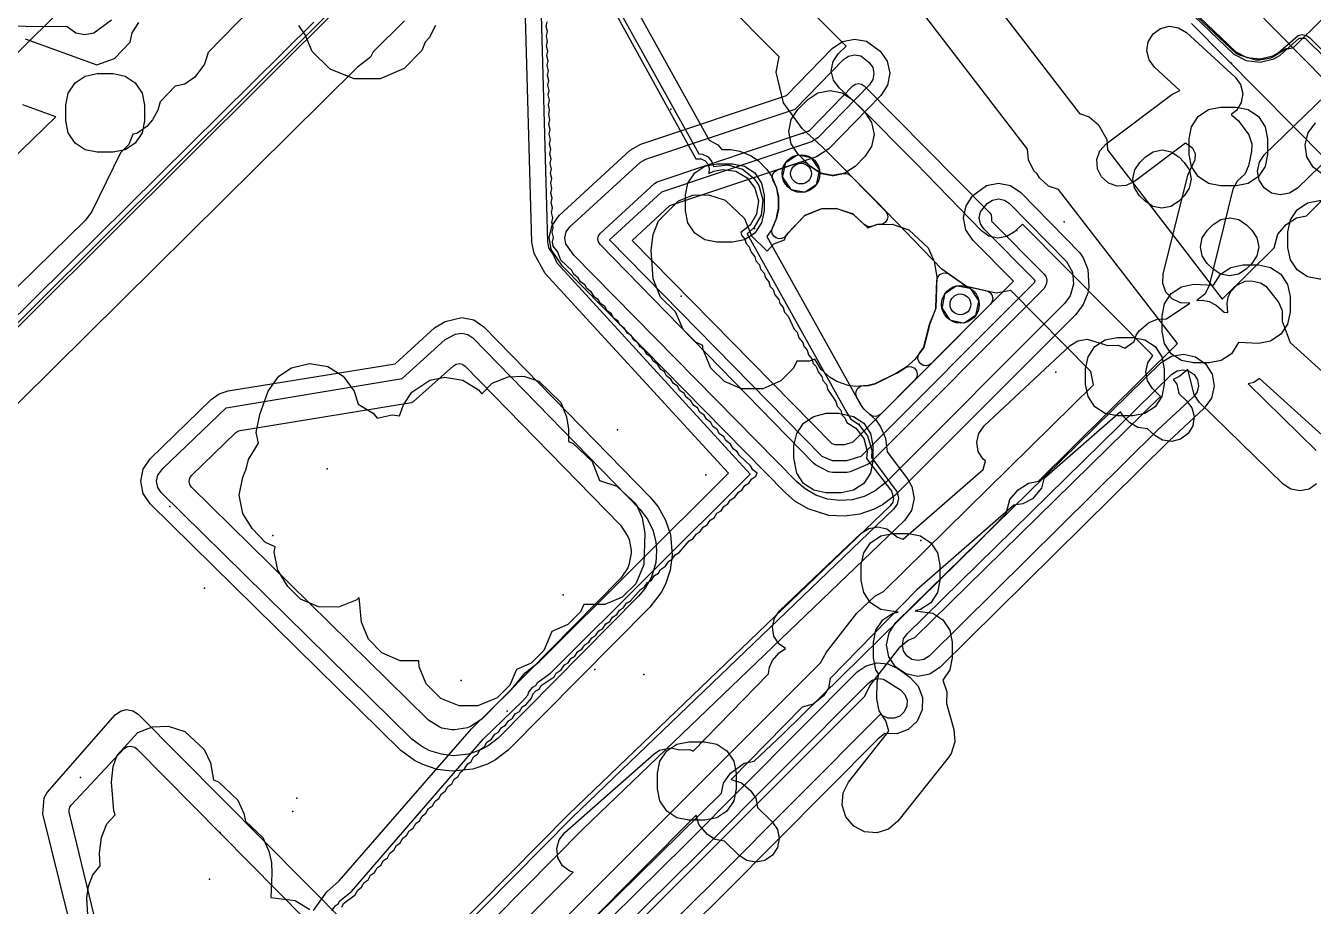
# Model space of a CAD drawing. Header units: metres. Extents: x -2677 to -840, y 169 to 1487.
# Drawn here: x -2006.4 to -1924.5, y 1042.6 to 1098.6 of the extents above; entities that cross this region are included whole.
import ezdxf

# ---------------------------------------------------------------- set-up
doc = ezdxf.new("R2010")
doc.units = ezdxf.units.M
for name, color, linetype in [('AI_GREENING_ALLOWED_ZONE', 4, 'Continuous'), ('AI_GREENING_EXCLUSIONS', 1, 'Continuous'), ('AI_GREENING_LAWN', 82, 'Continuous'), ('AI_GREENING_REJECTED', 6, 'Continuous'), ('AI_GREENING_SHRUBS', 92, 'Continuous')]:
    doc.layers.add(name, color=color, linetype=linetype)

# ---------------------------------------------------------------- blocks, each defined once
blk = doc.blocks.new('AI_SHRUB')
for radius in [1, 0.55]:
    blk.add_circle((0, 0), radius)

msp = doc.modelspace()

# ---------------------------------------------------------------- linework, layer by layer
at = {"layer": 'AI_GREENING_ALLOWED_ZONE'}
for points in [[(-1958.032, 1085.278), (-1958.16, 1085.146), (-1958.327, 1085.069), (-1958.51, 1085.058), (-1958.685, 1085.113), (-1958.828, 1085.227), (-1958.92, 1085.386), (-1958.949, 1085.567), (-1958.911, 1085.747), (-1958.658, 1086.351), (-1958.643, 1086.398), (-1958.539, 1086.914), (-1958.534, 1086.964), (-1958.534, 1087.705), (-1958.539, 1087.755), (-1958.642, 1088.264), (-1958.662, 1088.323), (-1958.873, 1088.758), (-1958.923, 1088.963), (-1958.884, 1089.17), (-1958.763, 1089.342), (-1958.581, 1089.45), (-1957.143, 1089.93), (-1956.961, 1089.955), (-1956.783, 1089.913), (-1956.631, 1089.809), (-1956.503, 1089.681), (-1956.465, 1089.65), (-1955.878, 1089.257), (-1955.789, 1089.22), (-1955.12, 1089.087), (-1955.023, 1089.087), (-1954.382, 1089.215), (-1954.218, 1089.22), (-1954.061, 1089.171), (-1953.928, 1089.074), (-1951.71, 1086.814), (-1951.604, 1086.654), (-1951.567, 1086.465), (-1951.603, 1086.277), (-1951.708, 1086.116), (-1951.866, 1086.006), (-1952.053, 1085.964), (-1952.236, 1085.959), (-1952.317, 1085.944), (-1952.548, 1085.857), (-1952.73, 1085.825), (-1952.912, 1085.861), (-1953.068, 1085.961), (-1953.735, 1086.593), (-1953.826, 1086.648), (-1954.783, 1086.969), (-1954.868, 1086.982), (-1955.775, 1086.957), (-1955.86, 1086.94), (-1956.798, 1086.569), (-1956.886, 1086.509), (-1957.979, 1085.359), (-1958.032, 1085.278)], [(-1948.8, 1077.123), (-1948.954, 1077.018), (-1949.135, 1076.977), (-1949.319, 1077.005), (-1949.48, 1077.098), (-1949.596, 1077.244), (-1949.651, 1077.422), (-1949.637, 1077.607), (-1949.555, 1077.775), (-1949.318, 1078.094), (-1949.277, 1078.18), (-1948.914, 1079.61), (-1948.893, 1079.673), (-1948.524, 1080.597), (-1948.506, 1080.681), (-1948.449, 1082.407), (-1948.397, 1082.614), (-1948.263, 1082.78), (-1948.072, 1082.875), (-1947.859, 1082.882), (-1947.663, 1082.8), (-1946.599, 1082.055), (-1946.512, 1082.016), (-1945.28, 1081.737), (-1945.088, 1081.648), (-1944.95, 1081.487), (-1944.891, 1081.284), (-1944.922, 1081.075), (-1945.036, 1080.897), (-1948.8, 1077.123)], [(-1953.546, 1074.965), (-1953.61, 1075.163), (-1953.588, 1075.37), (-1953.484, 1075.549), (-1953.315, 1075.671), (-1953.112, 1075.715), (-1952.85, 1075.714), (-1952.787, 1075.722), (-1952.42, 1075.818), (-1952.372, 1075.836), (-1951.02, 1076.504), (-1950.997, 1076.517), (-1950.463, 1076.854), (-1950.269, 1076.926), (-1950.063, 1076.913), (-1949.879, 1076.818), (-1949.75, 1076.657), (-1949.697, 1076.457), (-1949.73, 1076.252), (-1949.842, 1076.079), (-1952.021, 1073.895), (-1952.176, 1073.789), (-1952.36, 1073.748), (-1952.546, 1073.778), (-1952.708, 1073.875), (-1953.081, 1074.208), (-1953.182, 1074.332), (-1953.546, 1074.965)]]:
    msp.add_lwpolyline(points, close=True, dxfattribs=at)
at = {"layer": 'AI_GREENING_EXCLUSIONS'}
for points in [[(-2025.828, 1078.151), (-2004.002, 1099.828), (-2003.677, 1100.044), (-2002.942, 1100.126), (-2002.559, 1100.049), (-2002.043, 1099.639), (-2001.354, 1100.25), (-1924.54, 1176.48)], [(-2050.657, 1036.191), (-1956.708, 1129.745)], [(-2050.538, 1036.028), (-1956.571, 1129.599)], [(-1971.762, 1120.539), (-1994.823, 1096.91), (-1995.041, 1096.167), (-1995.657, 1095.339), (-1996.301, 1094.898), (-1996.913, 1094.768), (-1997.875, 1093.782), (-1998.008, 1093.236), (-1998.354, 1092.635), (-1998.709, 1092.211), (-1999.353, 1091.77), (-1999.599, 1091.718), (-1999.865, 1091.057), (-2000.391, 1090.52), (-2002.224, 1086.792), (-2002.618, 1086.247), (-2007.963, 1081.001)], [(-1923.004, 1103.987), (-1940.65, 1107.866), (-1935.101, 1102.127), (-1929.55, 1096.81), (-1928.769, 1096.406), (-1927.876, 1096.302), (-1927.002, 1096.513), (-1926.629, 1096.718), (-1925.394, 1097.821), (-1925.014, 1097.821), (-1919.718, 1092.612)], [(-1923.047, 1103.791), (-1940.045, 1107.528), (-1934.96, 1102.269), (-1929.426, 1096.968), (-1928.719, 1096.601), (-1927.888, 1096.504), (-1927.075, 1096.701), (-1926.742, 1096.885), (-1925.47, 1098.006), (-1925.204, 1098.059), (-1924.938, 1098.006), (-1924.712, 1097.855), (-1919.719, 1092.894)], [(-1978.328, 1030.642), (-1953.029, 1055.955), (-1952.717, 1056.602), (-1950.789, 1059.081), (-1950.283, 1059.512), (-1949.845, 1059.678), (-1934.23, 1075.03), (-1934.721, 1075.53), (-1935.042, 1076.019), (-1935.151, 1076.594), (-1935.032, 1077.167), (-1934.719, 1077.627), (-1942.995, 1085.982), (-1943.514, 1085.5), (-1944.007, 1085.195), (-1944.578, 1085.1), (-1945.142, 1085.227), (-1945.617, 1085.56), (-1949.81, 1089.903), (-1953.355, 1093.464), (-1954.675, 1094.664), (-1955.031, 1095.153), (-1955.166, 1095.743), (-1955.056, 1096.339), (-1954.719, 1096.842), (-1954.23, 1097.324), (-1963.394, 1106.576)], [(-1988.115, 1042.316), (-1987.269, 1043.494), (-1986.477, 1044.199), (-1978.067, 1053.874), (-1975.523, 1056.376), (-1974.642, 1057.442), (-1973.753, 1058.136), (-1961.711, 1070.136), (-1973.366, 1082.848), (-1974.07, 1084.119), (-1974.21, 1084.853), (-1974.782, 1104.451)], [(-1986.954, 1042.287), (-1986.725, 1042.603), (-1986.533, 1042.722), (-1986.444, 1042.928), (-1985.703, 1043.526), (-1977.315, 1053.215), (-1974.8, 1055.65), (-1974.478, 1056.017), (-1974.415, 1056.216), (-1974.164, 1056.515), (-1973.964, 1056.619), (-1973.86, 1056.818), (-1973.03, 1057.41), (-1960.335, 1070.087), (-1972.609, 1083.503), (-1972.855, 1084.081), (-1973.139, 1084.484), (-1973.21, 1084.855), (-1973.745, 1104.643)], [(-1980.803, 1033.116), (-1955.854, 1058.08), (-1955.481, 1058.749), (-1953.552, 1061.228), (-1952.396, 1062.311), (-1951.854, 1062.611), (-1938.486, 1075.754), (-1938.651, 1076.622), (-1943.738, 1081.758), (-1944.677, 1081.601), (-1946.559, 1082.027), (-1948.14, 1083.134), (-1952.295, 1087.437), (-1955.778, 1090.937), (-1957.029, 1092.074), (-1958.218, 1093.705), (-1958.665, 1095.672), (-1958.485, 1096.646), (-1965.881, 1104.113)], [(-1975.399, 1036.738), (-1962.153, 1049.772), (-1962.019, 1050.412), (-1961.578, 1051.056), (-1960.714, 1051.69), (-1960.068, 1051.812), (-1958.247, 1053.525), (-1945.847, 1065.729), (-1944.047, 1067.583), (-1943.8, 1068.458), (-1943.268, 1069.08), (-1942.619, 1069.51), (-1941.975, 1069.636), (-1933.145, 1078.385), (-1940.714, 1088.206), (-1941.338, 1088.416), (-1941.927, 1088.929), (-1942.063, 1089.203), (-1942.279, 1089.391), (-1942.628, 1090.089), (-1942.675, 1090.758), (-1950.22, 1100.576)], [(-1969.098, 1099.762), (-1963.778, 1090.157), (-1963.439, 1090.155), (-1963.197, 1090.03), (-1963.02, 1089.821), (-1962.937, 1089.561), (-1962.96, 1089.211), (-1962.648, 1089.357), (-1962.083, 1089.471), (-1961.242, 1089.357), (-1960.528, 1088.94), (-1960.028, 1088.29), (-1959.809, 1087.473), (-1959.923, 1086.631), (-1960.339, 1085.918), (-1960.915, 1085.468), (-1960.883, 1085.298), (-1960.66, 1085.044), (-1960.579, 1084.754), (-1960.389, 1084.557), (-1960.274, 1084.209), (-1960.029, 1083.911), (-1959.97, 1083.665), (-1959.745, 1083.408), (-1959.665, 1083.12), (-1959.44, 1082.863), (-1959.36, 1082.575), (-1959.137, 1082.321), (-1959.056, 1082.031), (-1958.866, 1081.834), (-1958.751, 1081.486), (-1958.506, 1081.187), (-1958.446, 1080.942), (-1958.222, 1080.685), (-1958.142, 1080.397), (-1957.918, 1080.143), (-1957.533, 1079.308), (-1957.343, 1079.111), (-1957.228, 1078.763), (-1956.983, 1078.465), (-1956.923, 1078.219), (-1956.699, 1077.962), (-1956.619, 1077.674), (-1956.395, 1077.419), (-1956.314, 1077.129), (-1956.124, 1076.933), (-1956.009, 1076.585), (-1955.765, 1076.287), (-1955.705, 1076.04), (-1955.481, 1075.786), (-1955.4, 1075.496), (-1954.871, 1074.694), (-1954.791, 1074.407), (-1954.567, 1074.152), (-1954.486, 1073.862), (-1954.297, 1073.665), (-1954.187, 1073.368), (-1953.603, 1073.006), (-1953.104, 1072.356), (-1952.884, 1071.539), (-1952.922, 1071.071), (-1951.343, 1068.994), (-1951.2, 1068.556), (-1951.259, 1068.289), (-1951.415, 1068.065), (-1971.859, 1048.441), (-1996.315, 1023.695)], [(-1968.746, 1099.745), (-1963.605, 1090.464), (-1963.357, 1090.443), (-1963.01, 1090.265), (-1962.758, 1089.967), (-1962.66, 1089.66), (-1961.747, 1089.765), (-1960.821, 1089.5), (-1960.09, 1088.919), (-1959.78, 1088.458), (-1959.515, 1087.532), (-1959.629, 1086.572), (-1960.09, 1085.75), (-1960.523, 1085.371), (-1954.205, 1074.019), (-1953.928, 1073.578), (-1953.436, 1073.254), (-1952.855, 1072.523), (-1952.59, 1071.598), (-1952.601, 1071.144), (-1950.968, 1068.934), (-1950.9, 1068.55), (-1950.984, 1068.168), (-1951.208, 1067.849), (-1971.648, 1048.228), (-1996.098, 1023.488)], [(-1967.658, 1099.844), (-1962.944, 1091.334), (-1962.387, 1091.047), (-1962.131, 1090.745), (-1961.549, 1090.745), (-1960.985, 1090.631), (-1960.262, 1090.329), (-1959.801, 1090.018), (-1959.261, 1089.478), (-1958.95, 1089.017), (-1958.648, 1088.295), (-1958.534, 1087.73), (-1958.534, 1086.939), (-1958.648, 1086.374), (-1958.95, 1085.652), (-1959.258, 1085.195), (-1953.311, 1074.52), (-1953.141, 1074.262), (-1952.336, 1073.543), (-1952.026, 1073.082), (-1951.724, 1072.36), (-1951.61, 1071.492), (-1950.308, 1069.781), (-1950.037, 1069.297), (-1949.9, 1068.529), (-1950.068, 1067.767), (-1950.515, 1067.127), (-1970.946, 1047.515), (-1995.377, 1022.795)], [(-1944.349, 1099.5), (-1939.373, 1093.026), (-1938.753, 1092.816), (-1938.166, 1092.302), (-1937.64, 1091.368), (-1937.596, 1090.713), (-1930.293, 1081.211), (-1926.999, 1084.475), (-1926.752, 1085.351), (-1926.22, 1085.973), (-1925.571, 1086.403), (-1924.929, 1086.528), (-1918.872, 1092.612)], [(-1928.366, 1099.816), (-1923.652, 1095.057)], [(-2000.97, 1098.967), (-2002.096, 1098.149), (-2002.67, 1098.035), (-2003.244, 1098.149), (-2003.781, 1098.549), (-2017.109, 1098.649)], [(-2011.768, 1075.448), (-1988.091, 1098.849)], [(-2011.768, 1075.448), (-1988.091, 1098.849)], [(-1982.328, 1098.925), (-1984.314, 1096.95), (-1984.477, 1096.625), (-1985.306, 1095.978), (-2008.947, 1072.611)], [(-1982.328, 1098.925), (-1984.314, 1096.95), (-1984.477, 1096.625), (-1985.306, 1095.978), (-2008.947, 1072.611)], [(-2006.467, 1097.781), (-2001.899, 1096.127), (-2000.776, 1096.537), (-1999.773, 1097.565), (-1999.659, 1098.176), (-1999.234, 1098.83)], [(-1980.356, 1098.642), (-1980.749, 1097.852), (-1981.001, 1097.582), (-1981.228, 1097.038), (-1982.351, 1095.894), (-1983.86, 1095.247), (-1985.521, 1095.231), (-1987.043, 1095.851), (-1988.187, 1096.974), (-1988.649, 1098.04), (-1989.052, 1098.642)], [(-1986.3, 1042.52), (-1986.197, 1042.758), (-1985.461, 1043.315), (-1985.297, 1043.612), (-1985.051, 1043.786), (-1984.887, 1044.082), (-1984.641, 1044.256), (-1984.477, 1044.553), (-1984.232, 1044.727), (-1984.068, 1045.024), (-1983.822, 1045.198), (-1983.658, 1045.495), (-1983.412, 1045.668), (-1983.248, 1045.965), (-1983.003, 1046.139), (-1982.839, 1046.436), (-1982.593, 1046.61), (-1982.429, 1046.906), (-1982.184, 1047.081), (-1982.019, 1047.377), (-1981.774, 1047.551), (-1981.61, 1047.848), (-1981.364, 1048.022), (-1981.2, 1048.319), (-1980.955, 1048.493), (-1980.791, 1048.789), (-1980.545, 1048.963), (-1980.381, 1049.26), (-1980.135, 1049.434), (-1979.971, 1049.731), (-1979.726, 1049.905), (-1979.561, 1050.202), (-1979.316, 1050.375), (-1979.152, 1050.672), (-1978.906, 1050.846), (-1978.785, 1051.091), (-1978.497, 1051.317), (-1978.299, 1051.648), (-1978.087, 1051.788), (-1977.922, 1052.086), (-1977.677, 1052.258), (-1977.512, 1052.557), (-1977.24, 1052.74), (-1977.089, 1053.017), (-1976.785, 1053.221), (-1976.564, 1053.538), (-1976.343, 1053.661), (-1976.156, 1053.947), (-1975.9, 1054.101), (-1975.714, 1054.387), (-1975.458, 1054.541), (-1975.273, 1054.825), (-1975.015, 1054.981), (-1974.83, 1055.265), (-1974.573, 1055.421), (-1974.233, 1055.816), (-1974.152, 1056.071), (-1973.976, 1056.281), (-1973.745, 1056.401), (-1973.626, 1056.631), (-1972.803, 1057.181), (-1972.665, 1057.417), (-1972.361, 1057.621), (-1972.14, 1057.937), (-1971.918, 1058.062), (-1971.732, 1058.347), (-1971.476, 1058.502), (-1971.291, 1058.785), (-1971.033, 1058.942), (-1970.848, 1059.225), (-1970.591, 1059.382), (-1970.406, 1059.665), (-1970.148, 1059.822), (-1969.963, 1060.106), (-1969.706, 1060.262), (-1969.521, 1060.546), (-1969.263, 1060.702), (-1969.078, 1060.986), (-1968.821, 1061.142), (-1968.636, 1061.426), (-1968.378, 1061.582), (-1968.193, 1061.866), (-1967.936, 1062.022), (-1967.309, 1062.746), (-1967.051, 1062.902), (-1966.866, 1063.186), (-1966.609, 1063.342), (-1966.423, 1063.626), (-1966.166, 1063.782), (-1966.028, 1064.017), (-1965.724, 1064.222), (-1965.502, 1064.538), (-1965.281, 1064.662), (-1965.095, 1064.947), (-1964.839, 1065.102), (-1964.211, 1065.826), (-1963.954, 1065.982), (-1963.769, 1066.266), (-1963.512, 1066.422), (-1963.326, 1066.706), (-1963.069, 1066.862), (-1962.884, 1067.146), (-1962.627, 1067.302), (-1962.441, 1067.586), (-1962.184, 1067.742), (-1961.999, 1068.026), (-1961.742, 1068.182), (-1961.603, 1068.417), (-1961.299, 1068.622), (-1961.078, 1068.938), (-1960.857, 1069.062), (-1960.67, 1069.347), (-1960.414, 1069.502), (-1960.229, 1069.786), (-1959.972, 1069.942), (-1959.892, 1070.149), (-1960.168, 1070.346), (-1960.313, 1070.61), (-1961.012, 1071.269), (-1961.156, 1071.531), (-1961.385, 1071.679), (-1961.577, 1071.991), (-1961.883, 1072.225), (-1961.998, 1072.452), (-1962.276, 1072.65), (-1962.419, 1072.912), (-1962.697, 1073.11), (-1962.841, 1073.372), (-1963.117, 1073.569), (-1963.262, 1073.833), (-1963.538, 1074.03), (-1963.683, 1074.293), (-1963.912, 1074.441), (-1964.104, 1074.754), (-1964.411, 1074.988), (-1964.525, 1075.214), (-1964.802, 1075.412), (-1964.946, 1075.675), (-1965.222, 1075.871), (-1965.368, 1076.135), (-1965.643, 1076.332), (-1965.789, 1076.595), (-1966.019, 1076.744), (-1966.21, 1077.056), (-1966.516, 1077.29), (-1966.631, 1077.516), (-1966.908, 1077.714), (-1967.052, 1077.977), (-1967.328, 1078.173), (-1967.473, 1078.437), (-1967.749, 1078.634), (-1967.895, 1078.898), (-1968.124, 1079.046), (-1968.316, 1079.358), (-1968.623, 1079.593), (-1968.737, 1079.818), (-1969.014, 1080.016), (-1969.158, 1080.279), (-1969.434, 1080.475), (-1969.579, 1080.739), (-1969.855, 1080.936), (-1970, 1081.2), (-1970.23, 1081.347), (-1970.422, 1081.66), (-1970.729, 1081.895), (-1970.843, 1082.121), (-1971.12, 1082.319), (-1971.264, 1082.581), (-1971.54, 1082.778), (-1971.685, 1083.041), (-1972.383, 1083.699), (-1972.583, 1084.248), (-1972.86, 1084.594), (-1972.91, 1084.857), (-1972.848, 1085.149), (-1972.928, 1085.479), (-1972.866, 1085.773), (-1972.947, 1086.102), (-1972.884, 1086.397), (-1972.965, 1086.726), (-1972.903, 1087.021), (-1972.983, 1087.35), (-1972.921, 1087.644), (-1973.002, 1087.973), (-1972.94, 1088.268), (-1973.02, 1088.597), (-1972.958, 1088.892), (-1973.039, 1089.221), (-1972.976, 1089.515), (-1973.057, 1089.845), (-1972.995, 1090.139), (-1973.075, 1090.469), (-1973.013, 1090.763), (-1973.094, 1091.092), (-1973.032, 1091.387), (-1973.112, 1091.716), (-1973.05, 1092.01), (-1973.131, 1092.34), (-1973.068, 1092.634), (-1973.149, 1092.963), (-1973.087, 1093.258), (-1973.167, 1093.587), (-1973.105, 1093.882), (-1973.186, 1094.211), (-1973.124, 1094.505), (-1973.204, 1094.834), (-1973.142, 1095.129), (-1973.223, 1095.459), (-1973.16, 1095.753), (-1973.241, 1096.082), (-1973.179, 1096.376), (-1973.259, 1096.706), (-1973.197, 1097), (-1973.278, 1097.329), (-1973.216, 1097.624), (-1973.296, 1097.953), (-1973.234, 1098.248), (-1973.315, 1098.577), (-1973.252, 1098.871)], [(-1979.815, 1036.485), (-1971.6, 1044.749), (-1971.799, 1044.802), (-1972.264, 1045.158), (-1972.557, 1045.664), (-1972.635, 1046.244), (-1972.485, 1046.81), (-1972.129, 1047.275), (-1966.444, 1052.282), (-1966.101, 1052.509), (-1965.357, 1052.653), (-1964.83, 1052.527), (-1964.166, 1052.547), (-1963.955, 1052.454), (-1959.154, 1057.363), (-1959.099, 1057.796), (-1958.903, 1058.221), (-1958.475, 1058.717), (-1958.086, 1058.983), (-1958.5, 1059.275), (-1958.813, 1059.77), (-1958.912, 1060.347), (-1958.784, 1060.918), (-1958.446, 1061.396), (-1953.274, 1066.314), (-1952.779, 1066.626), (-1952.203, 1066.726), (-1951.632, 1066.597), (-1950.947, 1066.064), (-1950.599, 1065.934), (-1945.514, 1070.38), (-1945.359, 1070.927), (-1945.503, 1071.03), (-1945.812, 1071.527), (-1945.907, 1072.105), (-1945.774, 1072.675), (-1945.433, 1073.15), (-1939.97, 1078.265), (-1939.473, 1078.574), (-1938.896, 1078.67), (-1937.576, 1078.271), (-1936.911, 1078.285), (-1936.497, 1078.1), (-1935.898, 1078.516), (-1935.763, 1078.931), (-1935.582, 1079.206), (-1934.977, 1079.718), (-1934.44, 1079.952), (-1933.831, 1079.954), (-1932.358, 1080.965), (-1932.948, 1080.99), (-1933.478, 1081.239), (-1933.873, 1081.671), (-1934.071, 1082.222), (-1934.044, 1082.806), (-1932.482, 1089.118), (-1932.019, 1090.105), (-1931.993, 1090.475), (-1932.171, 1090.8), (-1932.623, 1091.154), (-1935.875, 1088.699), (-1936.402, 1088.444), (-1936.986, 1088.41), (-1937.539, 1088.602), (-1937.976, 1088.992), (-1938.231, 1089.518), (-1938.264, 1090.103), (-1938.072, 1090.655), (-1937.683, 1091.093), (-1933.51, 1094.244), (-1932.987, 1094.497), (-1934.602, 1095.977), (-1934.947, 1096.45), (-1935.086, 1097.018), (-1934.997, 1097.597), (-1934.693, 1098.097), (-1934.221, 1098.443), (-1933.653, 1098.582), (-1933.074, 1098.492), (-1932.574, 1098.188), (-1929.476, 1095.347), (-1929.13, 1094.875), (-1928.991, 1094.307), (-1929.08, 1093.728), (-1929.384, 1093.228), (-1929.723, 1092.98), (-1929.252, 1092.572), (-1928.598, 1091.667), (-1928.416, 1091.11), (-1928.437, 1090.624), (-1928.627, 1089.709), (-1928.856, 1089.171), (-1929.353, 1088.729), (-1929.613, 1088.227), (-1931.132, 1082.086), (-1931.381, 1081.556), (-1931.909, 1081.127), (-1931.562, 1081.16), (-1931.129, 1081.077), (-1930.683, 1080.829), (-1930.178, 1080.381), (-1929.941, 1080.374), (-1929.979, 1080.949), (-1929.91, 1081.348), (-1929.758, 1081.679), (-1929.36, 1082.108), (-1928.829, 1082.353), (-1928.425, 1082.393), (-1927.856, 1082.258), (-1927.514, 1082.041), (-1926.717, 1081.018), (-1926.473, 1080.486), (-1926.48, 1079.821), (-1925.971, 1078.453), (-1917.475, 1070.756)], [(-1932.242, 1098.755), (-1923.655, 1090.087)], [(-1920.387, 1093.235), (-1925.511, 1088.271), (-1926.003, 1087.954), (-1926.579, 1087.849), (-1927.151, 1087.972), (-1927.632, 1088.305), (-1927.95, 1088.797), (-1928.055, 1089.372), (-1927.932, 1089.945), (-1927.599, 1090.426), (-1922.432, 1095.431)], [(-2019.184, 1078.594), (-2004.502, 1092.815), (-2006.616, 1093.58)], [(-1923.885, 1089.141), (-1924.511, 1089.607), (-1924.91, 1090.278), (-1925.023, 1091.05), (-1924.832, 1091.806), (-1924.366, 1092.432)], [(-1924.287, 1069.459), (-1924.77, 1069.128), (-1925.343, 1069.008), (-1925.918, 1069.116), (-1926.409, 1069.436), (-1931.758, 1074.669), (-1932.088, 1075.153), (-1932.484, 1076.75), (-1932.984, 1076.318), (-1933.425, 1076.111), (-1933.192, 1075.797), (-1933.052, 1075.203), (-1932.578, 1074.775), (-1932.229, 1074.305), (-1932.086, 1073.738), (-1932.171, 1073.159), (-1932.471, 1072.656), (-1932.941, 1072.307), (-1933.508, 1072.164), (-1934.087, 1072.249), (-1934.59, 1072.549), (-1935.057, 1072.972), (-1935.67, 1073.048), (-1936.172, 1073.348), (-1936.556, 1073.718), (-1936.767, 1074.042), (-1941.637, 1069.784), (-1941.785, 1069.185), (-1942.375, 1068.518), (-1942.975, 1068.181), (-1943.557, 1068.106), (-1949.727, 1062.712), (-1955.242, 1057.073), (-1955.343, 1056.464), (-1955.662, 1055.973), (-1956.315, 1055.434), (-1957.025, 1055.249), (-1961.538, 1050.635), (-1960.886, 1050.424), (-1960.307, 1049.947), (-1959.977, 1049.463), (-1959.862, 1048.865), (-1958.929, 1047.951), (-1958.599, 1047.468), (-1958.479, 1046.895), (-1958.587, 1046.32), (-1958.907, 1045.83), (-1959.39, 1045.5), (-1959.963, 1045.38), (-1960.538, 1045.488), (-1961.028, 1045.808), (-1961.954, 1046.715), (-1962.563, 1046.817), (-1963.053, 1047.137), (-1963.592, 1047.789), (-1963.774, 1048.367), (-1977.681, 1034.376)], [(-1919.489, 1068.532), (-1927.927, 1076.177), (-1928.284, 1075.909), (-1928.641, 1075.817), (-1924.311, 1071.58)], [(-1980.204, 1030.948), (-1964.439, 1046.514), (-1953.515, 1057.489), (-1952.942, 1057.889), (-1952.942, 1057.889), (-1952.267, 1058.067), (-1951.571, 1058.002), (-1950.941, 1057.703), (-1950.175, 1057.156), (-1949.64, 1056.588), (-1949.363, 1055.859), (-1949.387, 1055.079), (-1949.707, 1054.367), (-1950.275, 1053.832), (-1951.005, 1053.555), (-1951.771, 1053.579), (-1952.211, 1053.209), (-1961.885, 1043.482), (-1975.983, 1029.501)], [(-1979.5, 1030.238), (-1963.732, 1045.807), (-1952.808, 1056.782), (-1952.522, 1056.981), (-1952.184, 1057.071), (-1952.184, 1057.071), (-1951.836, 1057.038), (-1950.755, 1056.342), (-1950.488, 1056.058), (-1950.349, 1055.693), (-1950.361, 1055.303), (-1950.521, 1054.947), (-1950.805, 1054.68), (-1951.17, 1054.542), (-1951.56, 1054.553), (-1952.056, 1054.777), (-1962.594, 1044.188), (-1977.078, 1029.893)], [(-2003.164, 1039.716), (-2005.324, 1048.467), (-2005.249, 1049.472), (-2005.054, 1049.81), (-2005.054, 1049.81), (-2000.727, 1054.753), (-2000.402, 1054.998), (-2000.006, 1055.094), (-1999.605, 1055.023), (-1999.265, 1054.798), (-1985.929, 1041.353)], [(-2002.404, 1040.949), (-2002.536, 1043.12), (-2002.419, 1043.847), (-2002.158, 1044.571), (-2002.158, 1044.571), (-2001.676, 1045.147), (-2001.731, 1045.947), (-2001.601, 1046.945), (-2001.262, 1047.82), (-2000.724, 1048.386), (-2000.82, 1048.65), (-2000.971, 1050.466), (-2000.853, 1051.466), (-2000.6, 1052.193), (-1999.28, 1053.639), (-1998.354, 1054), (-1997.36, 1054.039), (-1996.306, 1053.699), (-1995.068, 1052.556), (-1994.672, 1051.705), (-1994.474, 1050.617), (-1994.152, 1050.496), (-1992.928, 1049.337), (-1992.542, 1048.481), (-1992.429, 1047.983), (-1991.335, 1046.947), (-1990.949, 1046.091), (-1990.794, 1045.372), (-1990.755, 1044.655), (-1990.832, 1043.136), (-1989.278, 1042.951), (-1988.336, 1042.369)]]:
    msp.add_lwpolyline(points, dxfattribs=at)
for points in [[(-1952.928, 1097.633), (-1952.057, 1097), (-1951.614, 1096.357), (-1951.451, 1095.594), (-1951.592, 1094.827), (-1952.016, 1094.172), (-1955.313, 1090.777), (-1956.114, 1090.273), (-1965.455, 1087.155), (-1967.847, 1084.957), (-1955.139, 1072.023), (-1954.951, 1071.965), (-1954.315, 1071.964), (-1953.781, 1072.13), (-1943.572, 1082.365), (-1946.167, 1084.979), (-1946.598, 1085.629), (-1946.748, 1086.395), (-1946.593, 1087.16), (-1946.157, 1087.807), (-1945.294, 1088.45), (-1944.528, 1088.599), (-1943.763, 1088.444), (-1943.116, 1088.008), (-1939.359, 1084.168), (-1939.141, 1083.838), (-1938.847, 1083.115), (-1938.775, 1081.978), (-1938.848, 1081.603), (-1939.145, 1080.881), (-1939.614, 1080.244), (-1951.121, 1068.722), (-1951.909, 1068.125), (-1952.429, 1067.848), (-1953.355, 1067.528), (-1954.335, 1067.395), (-1955.322, 1067.458), (-1956.633, 1067.864), (-1957.478, 1068.367), (-1958.08, 1068.882), (-1972.264, 1083.317), (-1972.996, 1084.386), (-1973.117, 1085.157), (-1972.933, 1085.915), (-1972.473, 1086.546), (-1967.961, 1090.692), (-1967.283, 1091.079), (-1958.007, 1094.175), (-1955.101, 1097.167), (-1954.458, 1097.61), (-1953.695, 1097.774), (-1952.928, 1097.633)], [(-1953.297, 1096.704), (-1952.754, 1096.282), (-1952.532, 1095.961), (-1952.451, 1095.58), (-1952.521, 1095.196), (-1952.733, 1094.868), (-1956.03, 1091.474), (-1956.431, 1091.222), (-1965.975, 1088.036), (-1969.285, 1084.993), (-1955.761, 1071.23), (-1955.106, 1070.952), (-1954.172, 1070.95), (-1953.275, 1071.221), (-1942.22, 1082.304), (-1942.194, 1082.396), (-1945.458, 1085.683), (-1945.673, 1086.008), (-1945.748, 1086.391), (-1945.67, 1086.774), (-1945.24, 1087.309), (-1944.914, 1087.524), (-1944.531, 1087.599), (-1944.149, 1087.522), (-1943.825, 1087.304), (-1940.194, 1083.618), (-1939.829, 1082.926), (-1939.757, 1082.17), (-1939.978, 1081.433), (-1940.322, 1080.95), (-1951.682, 1069.561), (-1952.379, 1069.008), (-1953.08, 1068.656), (-1953.838, 1068.447), (-1954.628, 1068.392), (-1955.413, 1068.492), (-1956.156, 1068.743), (-1956.837, 1069.135), (-1957.367, 1069.583), (-1971.551, 1084.018), (-1972.057, 1084.73), (-1972.118, 1085.115), (-1972.026, 1085.495), (-1971.795, 1085.81), (-1967.305, 1089.937), (-1966.967, 1090.13), (-1957.459, 1093.303), (-1954.383, 1096.471), (-1954.062, 1096.692), (-1953.681, 1096.774), (-1953.297, 1096.704)], [(-2000.101, 1090.721), (-2000.866, 1090.569), (-2001.866, 1090.569), (-2002.631, 1090.721), (-2003.28, 1091.155), (-2003.714, 1091.804), (-2003.866, 1092.569), (-2003.866, 1093.569), (-2003.714, 1094.334), (-2003.28, 1094.983), (-2002.631, 1095.417), (-2001.866, 1095.569), (-2000.866, 1095.569), (-2000.101, 1095.417), (-1999.452, 1094.983), (-1999.018, 1094.334), (-1998.866, 1093.569), (-1998.866, 1092.569), (-1999.018, 1091.804), (-1999.452, 1091.155), (-2000.101, 1090.721)], [(-1957.286, 1093.293), (-1956.663, 1093.916), (-1956.014, 1094.349), (-1955.248, 1094.501), (-1954.483, 1094.349), (-1953.834, 1093.915), (-1953.034, 1093.114), (-1952.6, 1092.466), (-1952.448, 1091.7), (-1952.6, 1090.935), (-1953.034, 1090.286), (-1953.657, 1089.663), (-1954.306, 1089.23), (-1955.071, 1089.078), (-1955.837, 1089.23), (-1956.486, 1089.664), (-1957.286, 1090.465), (-1957.72, 1091.113), (-1957.872, 1091.879), (-1957.719, 1092.644), (-1957.286, 1093.293)], [(-1927.991, 1089.016), (-1928.64, 1088.582), (-1929.405, 1088.43), (-1930.405, 1088.43), (-1931.17, 1088.582), (-1931.819, 1089.016), (-1932.253, 1089.665), (-1932.405, 1090.43), (-1932.405, 1091.43), (-1932.253, 1092.195), (-1931.819, 1092.844), (-1931.17, 1093.278), (-1930.405, 1093.43), (-1929.405, 1093.43), (-1928.64, 1093.278), (-1927.991, 1092.844), (-1927.557, 1092.195), (-1927.405, 1091.43), (-1927.405, 1090.43), (-1927.557, 1089.665), (-1927.991, 1089.016)], [(-1935.87, 1088.292), (-1935.981, 1088.866), (-1935.864, 1089.44), (-1935.537, 1089.925), (-1935.181, 1090.277), (-1934.693, 1090.599), (-1934.119, 1090.711), (-1933.545, 1090.594), (-1933.06, 1090.266), (-1932.708, 1089.911), (-1932.385, 1089.423), (-1932.274, 1088.848), (-1932.391, 1088.275), (-1932.718, 1087.79), (-1933.074, 1087.438), (-1933.562, 1087.115), (-1934.136, 1087.004), (-1934.71, 1087.121), (-1935.195, 1087.448), (-1935.547, 1087.803), (-1935.87, 1088.292)], [(-1960.679, 1084.987), (-1961.445, 1084.834), (-1962.445, 1084.834), (-1963.21, 1084.987), (-1963.859, 1085.42), (-1964.293, 1086.069), (-1964.445, 1086.834), (-1964.445, 1087.834), (-1964.293, 1088.6), (-1963.859, 1089.249), (-1963.21, 1089.682), (-1962.445, 1089.834), (-1961.445, 1089.834), (-1960.679, 1089.682), (-1960.031, 1089.249), (-1959.597, 1088.6), (-1959.445, 1087.834), (-1959.445, 1086.834), (-1959.597, 1086.069), (-1960.031, 1085.42), (-1960.679, 1084.987)], [(-1966.157, 1086.206), (-1964.898, 1087.485), (-1963.967, 1087.835), (-1962.973, 1087.862), (-1961.923, 1087.51), (-1960.699, 1086.351), (-1960.246, 1085.241), (-1959.257, 1084.268), (-1958.818, 1084.731), (-1958.15, 1085.002), (-1958.009, 1085.327), (-1956.849, 1086.549), (-1955.819, 1086.956), (-1954.825, 1086.983), (-1953.775, 1086.631), (-1952.84, 1085.747), (-1952.278, 1085.958), (-1951.284, 1085.985), (-1950.234, 1085.633), (-1949.01, 1084.474), (-1948.624, 1083.618), (-1948.442, 1082.629), (-1948.507, 1080.637), (-1948.906, 1079.643), (-1949.289, 1078.133), (-1949.849, 1077.379), (-1950.402, 1076.893), (-1951.008, 1076.51), (-1952.395, 1075.824), (-1952.818, 1075.714), (-1953.641, 1075.667), (-1954.087, 1075.731), (-1954.824, 1075.986), (-1955.238, 1076.229), (-1955.82, 1076.748), (-1956.213, 1077.394), (-1956.574, 1077.26), (-1957.363, 1077.26), (-1957.561, 1076.827), (-1958.371, 1076.017), (-1959.522, 1075.519), (-1960.872, 1075.519), (-1961.956, 1075.972), (-1962.833, 1076.827), (-1963.348, 1078.059), (-1963.348, 1078.274), (-1963.78, 1078.472), (-1964.59, 1079.282), (-1965.082, 1080.417), (-1966.028, 1081.349), (-1966.498, 1082.514), (-1966.626, 1084.333), (-1966.496, 1085.331), (-1966.157, 1086.206)], [(-1921.696, 1083.08), (-1922.345, 1082.646), (-1923.11, 1082.494), (-1924.11, 1082.494), (-1924.876, 1082.646), (-1925.525, 1083.08), (-1925.958, 1083.729), (-1926.11, 1084.494), (-1926.11, 1085.494), (-1925.958, 1086.26), (-1925.525, 1086.908), (-1924.876, 1087.342), (-1924.11, 1087.494), (-1923.11, 1087.494), (-1922.345, 1087.342), (-1921.696, 1086.908), (-1921.263, 1086.26), (-1921.11, 1085.494), (-1921.11, 1084.494), (-1921.263, 1083.729), (-1921.696, 1083.08)], [(-1931.562, 1085.129), (-1931.235, 1085.614), (-1930.88, 1085.966), (-1930.392, 1086.289), (-1929.817, 1086.4), (-1929.244, 1086.283), (-1928.758, 1085.956), (-1928.407, 1085.601), (-1928.084, 1085.112), (-1927.972, 1084.538), (-1928.089, 1083.964), (-1928.417, 1083.479), (-1928.772, 1083.127), (-1929.26, 1082.805), (-1929.835, 1082.693), (-1930.408, 1082.81), (-1930.893, 1083.137), (-1931.245, 1083.493), (-1931.568, 1083.981), (-1931.679, 1084.555), (-1931.562, 1085.129)], [(-1926.132, 1082.159), (-1925.98, 1081.394), (-1925.98, 1080.394), (-1926.132, 1079.629), (-1926.566, 1078.98), (-1927.215, 1078.546), (-1927.98, 1078.394), (-1929.265, 1078.451), (-1929.71, 1077.747), (-1930.359, 1077.313), (-1931.124, 1077.161), (-1932.124, 1077.161), (-1932.889, 1077.313), (-1933.538, 1077.747), (-1933.972, 1078.396), (-1934.124, 1079.161), (-1934.124, 1080.161), (-1933.972, 1080.926), (-1933.538, 1081.575), (-1932.889, 1082.009), (-1932.124, 1082.161), (-1930.839, 1082.104), (-1930.394, 1082.808), (-1929.745, 1083.242), (-1928.98, 1083.394), (-1927.98, 1083.394), (-1927.215, 1083.242), (-1926.566, 1082.808), (-1926.132, 1082.159)], [(-1977.908, 1079.891), (-1977.264, 1079.449), (-1966.696, 1068.613), (-1966.19, 1067.995), (-1965.709, 1067.145), (-1965.406, 1066.235), (-1965.285, 1064.917), (-1965.414, 1063.977), (-1965.722, 1063.069), (-1965.992, 1062.552), (-1966.72, 1061.607), (-1975.729, 1052.507), (-1976.529, 1051.897), (-1977.048, 1051.62), (-1977.964, 1051.302), (-1979.293, 1051.165), (-1980.243, 1051.286), (-1981.163, 1051.591), (-1981.687, 1051.862), (-1982.552, 1052.498), (-1998.5, 1068.196), (-1998.943, 1068.851), (-1999.097, 1069.626), (-1998.94, 1070.4), (-1998.494, 1071.053), (-1994.62, 1074.833), (-1994.124, 1075.187), (-1993.545, 1075.375), (-1982.926, 1077.11), (-1980.403, 1079.393), (-1979.733, 1079.794), (-1978.671, 1080.052), (-1977.908, 1079.891)], [(-1967.346, 1067.841), (-1966.864, 1067.206), (-1966.526, 1066.507), (-1966.331, 1065.77), (-1966.28, 1065.203), (-1966.336, 1064.448), (-1966.608, 1063.532), (-1966.987, 1062.851), (-1967.431, 1062.31), (-1976.367, 1053.277), (-1977, 1052.779), (-1977.52, 1052.502), (-1978.254, 1052.259), (-1979.205, 1052.161), (-1979.966, 1052.247), (-1980.704, 1052.48), (-1981.228, 1052.75), (-1981.85, 1053.21), (-1997.799, 1068.909), (-1998.02, 1069.236), (-1998.097, 1069.624), (-1998.018, 1070.011), (-1997.691, 1070.44), (-1993.674, 1074.294), (-1982.474, 1076.171), (-1979.732, 1078.652), (-1979.067, 1078.981), (-1978.683, 1079.052), (-1978.302, 1078.971), (-1977.98, 1078.751), (-1967.346, 1067.841)], [(-1935.218, 1073.934), (-1935.983, 1073.782), (-1936.983, 1073.782), (-1937.748, 1073.934), (-1938.397, 1074.368), (-1938.831, 1075.017), (-1938.983, 1075.782), (-1938.983, 1076.782), (-1938.831, 1077.547), (-1938.397, 1078.196), (-1937.748, 1078.63), (-1936.983, 1078.782), (-1935.983, 1078.782), (-1935.218, 1078.63), (-1934.569, 1078.196), (-1934.135, 1077.547), (-1933.983, 1076.782), (-1933.983, 1075.782), (-1934.135, 1075.017), (-1934.569, 1074.368), (-1935.218, 1073.934)], [(-1930.984, 1074.909), (-1931.436, 1074.273), (-1933.682, 1072.189), (-1948.243, 1057.784), (-1948.896, 1057.355), (-1949.662, 1057.209), (-1950.426, 1057.367), (-1951.072, 1057.806), (-1951.5, 1058.458), (-1951.646, 1059.225), (-1951.488, 1059.989), (-1951.05, 1060.634), (-1934.184, 1077.179), (-1933.523, 1077.594), (-1932.754, 1077.725), (-1931.993, 1077.551), (-1931.357, 1077.1), (-1930.941, 1076.439), (-1930.811, 1075.67), (-1930.984, 1074.909)], [(-1991.621, 1072.042), (-1991.758, 1072.729), (-1991.531, 1073.877), (-1990.995, 1075.359), (-1990.313, 1076.31), (-1989.505, 1076.849), (-1988.365, 1077.116), (-1987.21, 1076.927), (-1986.215, 1076.31), (-1985.533, 1075.359), (-1985.265, 1074.544), (-1984.314, 1073.955), (-1984.071, 1073.65), (-1983.103, 1073.849), (-1982.634, 1073.787), (-1982.391, 1074.493), (-1981.852, 1075.301), (-1980.714, 1076.061), (-1979.761, 1076.25), (-1978.606, 1076.061), (-1977.611, 1075.444), (-1977.399, 1075.189), (-1976.751, 1075.872), (-1975.721, 1076.279), (-1974.727, 1076.306), (-1973.778, 1076.006), (-1972.367, 1074.649), (-1972.006, 1073.72), (-1971.885, 1072.95), (-1971.896, 1072.157), (-1971.609, 1072.047), (-1970.385, 1070.888), (-1969.912, 1069.674), (-1968.816, 1069.324), (-1967.592, 1068.165), (-1967.206, 1067.309), (-1967.024, 1066.32), (-1967.089, 1064.328), (-1967.604, 1063.096), (-1968.481, 1062.241), (-1969.565, 1061.788), (-1970.907, 1061.786), (-1971.119, 1061.32), (-1971.929, 1060.51), (-1972.939, 1060.071), (-1973.45, 1058.857), (-1974.26, 1058.047), (-1975.187, 1057.642), (-1975.616, 1056.657), (-1976.426, 1055.847), (-1977.658, 1055.332), (-1978.846, 1055.332), (-1980.011, 1055.802), (-1980.933, 1056.724), (-1981.386, 1057.808), (-1981.403, 1058.189), (-1982.603, 1058.206), (-1983.754, 1058.704), (-1984.609, 1059.581), (-1985.062, 1060.665), (-1985.198, 1062.222), (-1985.357, 1062.083), (-1986.518, 1061.614), (-1987.784, 1061.63), (-1988.931, 1062.126), (-1989.741, 1062.936), (-1990.382, 1063.972), (-1990.612, 1065.12), (-1990.544, 1065.463), (-1991.163, 1065.738), (-1992.016, 1066.612), (-1992.614, 1067.584), (-1992.844, 1068.732), (-1992.617, 1069.88), (-1992.386, 1070.392), (-1992.24, 1071.012), (-1991.621, 1072.042)], [(-1932.123, 1074.999), (-1934.384, 1072.901), (-1948.945, 1058.496), (-1949.271, 1058.282), (-1949.654, 1058.209), (-1950.036, 1058.288), (-1950.359, 1058.507), (-1950.573, 1058.834), (-1950.646, 1059.217), (-1950.567, 1059.599), (-1950.348, 1059.922), (-1933.497, 1076.452), (-1933.167, 1076.66), (-1932.782, 1076.725), (-1932.402, 1076.638), (-1932.083, 1076.413), (-1931.876, 1076.082), (-1931.81, 1075.698), (-1931.897, 1075.317), (-1932.123, 1074.999)], [(-1952.52, 1070.9), (-1952.673, 1070.134), (-1953.106, 1069.486), (-1953.755, 1069.052), (-1954.52, 1068.9), (-1955.52, 1068.9), (-1956.286, 1069.052), (-1956.935, 1069.486), (-1957.368, 1070.134), (-1957.555, 1071.115), (-1957.555, 1071.907), (-1957.368, 1072.665), (-1956.935, 1073.314), (-1956.286, 1073.748), (-1955.491, 1073.971), (-1954.699, 1073.971), (-1953.755, 1073.748), (-1953.106, 1073.314), (-1952.673, 1072.665), (-1952.52, 1071.9), (-1952.52, 1070.9)], [(-1952.672, 1061.889), (-1953.106, 1062.538), (-1953.258, 1063.303), (-1953.258, 1064.303), (-1953.106, 1065.068), (-1952.672, 1065.717), (-1952.023, 1066.151), (-1951.258, 1066.303), (-1950.258, 1066.303), (-1949.493, 1066.151), (-1948.844, 1065.717), (-1948.41, 1065.068), (-1948.258, 1064.303), (-1948.258, 1063.303), (-1948.41, 1062.538), (-1948.844, 1061.889), (-1949.493, 1061.455), (-1949.826, 1061.389), (-1948.714, 1061.237), (-1948.065, 1060.803), (-1947.631, 1060.154), (-1947.479, 1059.389), (-1947.479, 1058.389), (-1947.631, 1057.624), (-1948.08, 1056.965), (-1947.811, 1056.231), (-1947.842, 1055.479), (-1947.372, 1053.818), (-1947.31, 1053.04), (-1947.55, 1052.298), (-1947.73, 1052.029), (-1950.932, 1047.997), (-1951.527, 1047.492), (-1952.27, 1047.254), (-1953.048, 1047.318), (-1953.742, 1047.675), (-1954.247, 1048.27), (-1954.485, 1049.013), (-1954.421, 1049.791), (-1954.064, 1050.485), (-1951.5, 1053.714), (-1951.691, 1054.389), (-1952.112, 1055.012), (-1952.268, 1055.777), (-1952.25, 1056.831), (-1952.148, 1057.356), (-1952.327, 1057.624), (-1952.479, 1058.389), (-1952.479, 1059.389), (-1952.327, 1060.154), (-1951.893, 1060.803), (-1951.244, 1061.237), (-1950.911, 1061.303), (-1952.023, 1061.455), (-1952.672, 1061.889)], [(-1961.808, 1048.633), (-1962.457, 1048.199), (-1963.222, 1048.047), (-1964.222, 1048.047), (-1964.987, 1048.199), (-1965.636, 1048.633), (-1966.07, 1049.282), (-1966.222, 1050.047), (-1966.222, 1051.047), (-1966.07, 1051.812), (-1965.636, 1052.461), (-1964.987, 1052.895), (-1964.222, 1053.047), (-1963.222, 1053.047), (-1962.457, 1052.895), (-1961.808, 1052.461), (-1961.374, 1051.812), (-1961.222, 1051.047), (-1961.222, 1050.047), (-1961.374, 1049.282), (-1961.808, 1048.633)]]:
    msp.add_lwpolyline(points, close=True, dxfattribs=at)
at = {"layer": 'AI_GREENING_LAWN'}
for points in [[(-1920.425, 1102.516), (-1925.727, 1097.286), (-1925.867, 1097.188), (-1926.032, 1097.144), (-1926.124, 1097.151), (-1926.125, 1097.149), (-1926.225, 1097.153), (-1926.27, 1097.136), (-1927.041, 1096.635), (-1927.216, 1096.564), (-1927.903, 1096.427), (-1928.137, 1096.437), (-1929.205, 1096.739), (-1929.411, 1096.856), (-1932.921, 1100.154)], [(-2001.417, 1039.266), (-2003.647, 1048.556), (-2003.659, 1048.719), (-2003.617, 1048.878), (-2003.526, 1049.014), (-2000.165, 1052.608), (-1999.974, 1052.735), (-1999.746, 1052.764), (-1999.649, 1052.754), (-1999.649, 1052.754), (-1999.485, 1052.707), (-1999.346, 1052.607), (-1986.813, 1039.901)]]:
    msp.add_lwpolyline(points, dxfattribs=at)
for points in [[(-1953.623, 1094.902), (-1953.43, 1094.941), (-1953.236, 1094.903), (-1953.072, 1094.793), (-1945.113, 1086.763), (-1945, 1086.587), (-1944.969, 1086.38), (-1944.977, 1086.251), (-1944.97, 1086.202), (-1944.943, 1086.161), (-1941.614, 1082.805), (-1941.516, 1082.664), (-1941.492, 1082.612), (-1941.446, 1082.422), (-1941.476, 1082.229), (-1941.537, 1082.062), (-1941.653, 1081.882), (-1952.699, 1070.807), (-1952.853, 1070.702), (-1953.964, 1070.217), (-1954.165, 1070.175), (-1955.096, 1070.177), (-1955.329, 1070.235), (-1956.167, 1070.678), (-1956.291, 1070.771), (-1969.879, 1084.699), (-1969.986, 1084.866), (-1970.021, 1085.062), (-1969.976, 1085.255), (-1969.859, 1085.416), (-1966.417, 1088.581), (-1966.237, 1088.687), (-1956.632, 1091.905), (-1956.534, 1091.967), (-1953.786, 1094.79), (-1953.623, 1094.902)], [(-1956.104, 1088.546), (-1956.086, 1088.588), (-1955.926, 1089.393), (-1955.926, 1089.439), (-1955.944, 1089.482), (-1956.4, 1090.164), (-1956.432, 1090.196), (-1956.475, 1090.214), (-1957.279, 1090.374), (-1957.326, 1090.374), (-1957.369, 1090.356), (-1958.05, 1089.901), (-1958.083, 1089.868), (-1958.101, 1089.825), (-1958.261, 1089.021), (-1958.261, 1088.975), (-1958.243, 1088.932), (-1957.788, 1088.25), (-1957.755, 1088.217), (-1957.712, 1088.199), (-1956.908, 1088.039), (-1956.861, 1088.039), (-1956.819, 1088.057), (-1956.137, 1088.513), (-1956.104, 1088.546)], [(-1945.961, 1080.225), (-1945.943, 1080.268), (-1945.783, 1081.072), (-1945.783, 1081.118), (-1945.801, 1081.161), (-1946.257, 1081.843), (-1946.289, 1081.876), (-1946.332, 1081.894), (-1947.136, 1082.054), (-1947.183, 1082.054), (-1947.226, 1082.036), (-1947.907, 1081.58), (-1947.94, 1081.547), (-1947.958, 1081.505), (-1948.118, 1080.7), (-1948.118, 1080.654), (-1948.1, 1080.611), (-1947.645, 1079.929), (-1947.612, 1079.897), (-1947.569, 1079.879), (-1946.765, 1079.719), (-1946.718, 1079.719), (-1946.676, 1079.737), (-1945.994, 1080.192), (-1945.961, 1080.225)], [(-1968.115, 1064.124), (-1968.552, 1063.465), (-1968.613, 1063.39), (-1977.385, 1054.515), (-1977.461, 1054.453), (-1978.116, 1054.009), (-1978.317, 1053.929), (-1979.142, 1053.796), (-1979.313, 1053.799), (-1979.937, 1053.915), (-1980.12, 1053.989), (-1980.79, 1054.43), (-1980.866, 1054.491), (-1995.869, 1069.255), (-1995.977, 1069.412), (-1995.98, 1069.419), (-1996.022, 1069.619), (-1995.979, 1069.819), (-1995.976, 1069.826), (-1995.868, 1069.983), (-1993.052, 1072.73), (-1992.928, 1072.818), (-1992.784, 1072.865), (-1981.88, 1074.648), (-1981.757, 1074.706), (-1979.194, 1076.982), (-1979.043, 1077.074), (-1979.022, 1077.082), (-1978.826, 1077.116), (-1978.631, 1077.07), (-1978.614, 1077.061), (-1978.465, 1076.957), (-1968.602, 1066.843), (-1968.541, 1066.768), (-1968.107, 1066.104), (-1968.034, 1065.923), (-1967.904, 1065.234), (-1967.903, 1065.051), (-1968.04, 1064.31), (-1968.115, 1064.124)]]:
    msp.add_lwpolyline(points, close=True, dxfattribs=at)
at = {"layer": 'AI_GREENING_REJECTED'}
for p in [(-1929.7, 1096.23), (-1965.38, 1093.31), (-1956.95, 1091.78), (-1960.05, 1085.71), (-1943.36, 1085.59), (-1940.36, 1086.14), (-1964.71, 1081.41), (-1940.88, 1076.58), (-1953.4, 1073.27), (-1968.76, 1072.91), (-1987.24, 1070.42), (-1963.14, 1070.04), (-1997.26, 1068.03), (-1990.69, 1066.18), (-1949.48, 1065.85), (-1995.05, 1062.82), (-1972.23, 1062.39), (-1970.21, 1057.64), (-1978.71, 1056.94), (-1967.09, 1057.33), (-1975.78, 1055), (-2002.94, 1050.77), (-1989.18, 1049.45), (-1989.43, 1048.6), (-1994.04, 1047.27), (-1994.72, 1044.3)]:
    msp.add_point(p, dxfattribs=at)

# ---------------------------------------------------------------- block references
at = {"layer": 'AI_GREENING_SHRUBS', "xscale": 1.2, "yscale": 1.2}
for p in [(-1957.094, 1089.207), (-1946.951, 1080.886)]:
    msp.add_blockref('AI_SHRUB', p, dxfattribs=at)

doc.saveas('drawing.dxf')
